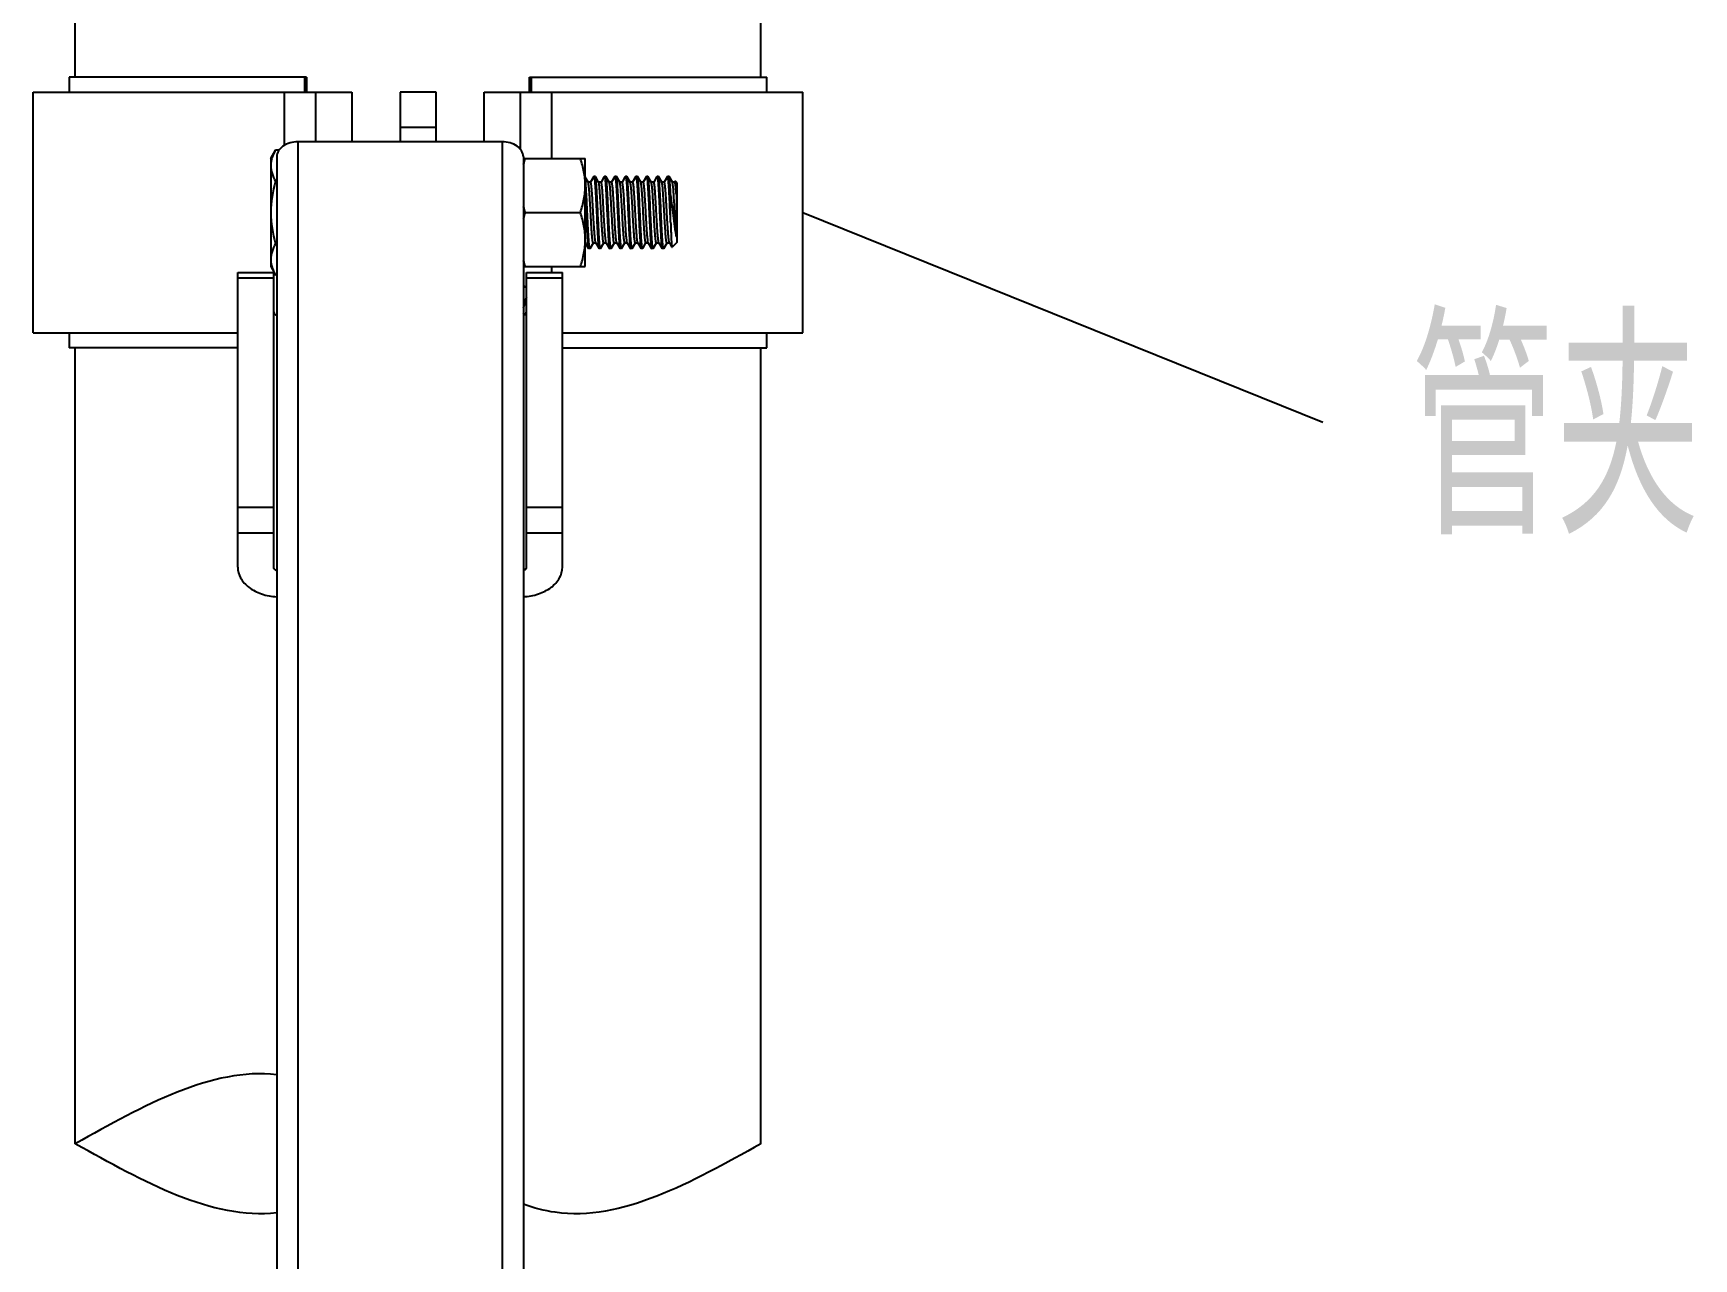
# Model space of a CAD drawing. Extents: x 1382187 to 1725648, y 860327 to 1571294.
# Drawn here: x 1536950 to 1540158, y 1248459 to 1250827 of the extents above; entities that cross this region are included whole.
import ezdxf

# ---------------------------------------------------------------- set-up
doc = ezdxf.new("R2010")
doc.units = 0
doc.header["$LTSCALE"] = 1000
doc.header["$MEASUREMENT"] = 0
doc.layers.add('W_DIM', color=4, linetype='Continuous')
doc.styles.get("Standard").update_dxf_attribs({"font": 'gbenor.shx', "bigfont": 'gbcbig.shx'})
doc.styles.add('wwp100', font='txt.shx', dxfattribs={"width": 0.7, "height": 400, "bigfont": 'hztxt.shx'})
doc.dimstyles.get("Standard").update_dxf_attribs({"dimtxt": 0.18, "dimasz": 0.18, "dimexe": 0.18, "dimexo": 0.0625, "dimgap": 0.09, "dimtad": 0, "dimtih": 1, "dimtoh": 1, "dimdec": 4, "dimzin": 0, "dimdsep": 46, "dimtxsty": 'Standard', "dimcen": 0.09, "dimadec": 0, "dimazin": 0, "dimtfac": 1, "dimtdec": 4, "dimtofl": 0, "dimtmove": 0, "dimatfit": 3, "dimfxl": 0, "dimtolj": 1, "dimtzin": 0, "dimarcsym": 0})

msp = doc.modelspace()

# ---------------------------------------------------------------- linework, layer by layer
at = {"linetype": 'Continuous'}
for p, q in [((1537031.5, 1250741.8), (1537031.5, 1251642)), ((1538355.7, 1250741.8), (1538355.7, 1251613)), ((1537019.8, 1250741.8), (1537019.8, 1250712.8)), ((1537478, 1250741.8), (1537019.9, 1250741.8)), ((1537474.2, 1250741.8), (1537474.2, 1250712.8)), ((1537478, 1250741.8), (1537478, 1250712.8)), ((1537909.1, 1250712.8), (1537909.1, 1250741.8)), ((1537909.1, 1250741.8), (1538367.3, 1250741.8)), ((1537912.9, 1250712.8), (1537912.9, 1250741.8)), ((1538367.3, 1250712.8), (1538367.3, 1250741.8)), ((1536950.2, 1250248.1), (1536950.2, 1250712.8)), ((1536950.2, 1250712.8), (1537565.8, 1250712.8)), ((1537435.4, 1250610.3), (1537435.4, 1250712.8)), ((1537496.1, 1250616.9), (1537496.1, 1250712.8)), ((1537565.8, 1250712.8), (1537565.8, 1250616.9)), ((1537658.7, 1250712.8), (1537658.7, 1250616.9)), ((1537728.4, 1250712.8), (1537658.7, 1250712.8)), ((1537728.4, 1250616.9), (1537728.4, 1250712.8)), ((1537821.4, 1250616.9), (1537821.4, 1250712.8)), ((1537821.4, 1250712.8), (1538437, 1250712.8)), ((1537891, 1250712.8), (1537891, 1250602.7)), ((1537951.7, 1250585), (1537951.7, 1250712.8)), ((1538437, 1250248.1), (1538437, 1250712.8)), ((1537728.4, 1250644.7), (1537658.7, 1250644.7)), ((1537409, 1250585), (1537418.3, 1250601.2)), ((1537425.1, 1250601.2), (1537418.3, 1250601.2)), ((1537420.6, 1250588.2), (1537420.6, 1247223.4)), ((1537461.3, 1250616.9), (1537461.3, 1247531.4)), ((1537856.2, 1250616.9), (1537461.3, 1250616.9)), ((1537856.2, 1250616.9), (1537856.2, 1247531.4)), ((1537896.9, 1250588.2), (1537896.9, 1247223.4)), ((1537409, 1250585), (1537409, 1250375.9)), ((1537896.9, 1250585), (1538016.5, 1250585)), ((1538016.5, 1250375.9), (1538016.5, 1250585)), ((1537420.6, 1250540.8), (1537418.3, 1250540.8)), ((1538022.1, 1250538.8), (1538016.5, 1250548.5)), ((1538026.8, 1250539.1), (1538021.9, 1250539.1)), ((1538032.9, 1250549.9), (1538026.7, 1250539.2)), ((1538032.9, 1250549.9), (1538033.2, 1250550.1)), ((1538035.7, 1250550.1), (1538033.2, 1250550.1)), ((1538036, 1250549.9), (1538035.7, 1250550.1)), ((1538042.4, 1250538.8), (1538036, 1250549.9)), ((1538047.1, 1250539.1), (1538042.3, 1250539.1)), ((1538042.5, 1250538.7), (1538042.4, 1250538.8)), ((1538053.3, 1250549.9), (1538047, 1250539.2)), ((1538053.3, 1250549.9), (1538053.5, 1250550.1)), ((1538056.1, 1250550.1), (1538053.5, 1250550.1)), ((1538056.3, 1250549.9), (1538056.1, 1250550.1)), ((1538062.7, 1250538.8), (1538056.3, 1250549.9)), ((1538067.5, 1250539.1), (1538062.6, 1250539.1)), ((1538073.6, 1250549.9), (1538067.4, 1250539.2)), ((1538073.6, 1250549.9), (1538073.8, 1250550.1)), ((1538076.4, 1250550.1), (1538073.8, 1250550.1)), ((1538076.6, 1250549.9), (1538076.4, 1250550.1)), ((1538083.1, 1250538.8), (1538076.6, 1250549.9)), ((1538077, 1250548.8), (1538076.6, 1250549.9)), ((1538087.8, 1250539.1), (1538082.9, 1250539.1)), ((1538083.4, 1250538), (1538083.1, 1250538.8)), ((1538093.9, 1250549.9), (1538087.7, 1250539.2)), ((1538088.4, 1250538), (1538087.8, 1250539.1)), ((1538093.9, 1250549.9), (1538094.2, 1250550.1)), ((1538094.2, 1250550.1), (1538094.8, 1250548.8)), ((1538096.7, 1250550.1), (1538094.2, 1250550.1)), ((1538097, 1250549.9), (1538096.7, 1250550.1)), ((1538103.4, 1250538.8), (1538097, 1250549.9)), ((1538108.1, 1250539.1), (1538103.2, 1250539.1)), ((1538103.5, 1250538.6), (1538103.4, 1250538.8)), ((1538114.2, 1250549.9), (1538108, 1250539.2)), ((1538114.2, 1250549.9), (1538114.5, 1250550.1)), ((1538117, 1250550.1), (1538114.5, 1250550.1)), ((1538117.3, 1250549.9), (1538117, 1250550.1)), ((1538123.7, 1250538.8), (1538117.3, 1250549.9)), ((1538128.5, 1250539.1), (1538123.6, 1250539.1)), ((1538134.6, 1250549.9), (1538128.3, 1250539.2)), ((1538134.6, 1250549.9), (1538134.8, 1250550.1)), ((1538137.4, 1250550.1), (1538134.8, 1250550.1)), ((1538137.6, 1250549.9), (1538137.4, 1250550.1)), ((1538144.1, 1250538.8), (1538137.6, 1250549.9)), ((1538148.8, 1250539.1), (1538143.9, 1250539.1)), ((1538154.9, 1250549.9), (1538148.7, 1250539.2)), ((1538154.9, 1250549.9), (1538155.2, 1250550.1)), ((1538157.7, 1250550.1), (1538155.2, 1250550.1)), ((1538158, 1250549.9), (1538157.7, 1250550.1)), ((1538164.4, 1250538.8), (1538158, 1250549.9)), ((1538169.1, 1250539.1), (1538164.2, 1250539.1)), ((1538164.5, 1250538.6), (1538164.4, 1250538.8)), ((1538175.2, 1250549.9), (1538169, 1250539.2)), ((1538175.5, 1250550.1), (1538175.2, 1250549.9)), ((1538178, 1250550.1), (1538175.5, 1250550.1)), ((1538178.3, 1250549.9), (1538178, 1250550.1)), ((1538184.7, 1250538.8), (1538178.3, 1250549.9)), ((1538189.4, 1250539.1), (1538184.6, 1250539.1)), ((1538190.4, 1250541), (1538189.3, 1250539.2)), ((1538193.1, 1250538.5), (1538190.6, 1250541)), ((1538193.1, 1250538.5), (1538193.1, 1250422.4)), ((1538181.4, 1250461.8), (1538181.4, 1250514.7)), ((1538192.5, 1250515.1), (1538192.5, 1250433.5)), ((1537900.4, 1250480.4), (1538007.2, 1250480.4)), ((1537420.6, 1250420.1), (1537418.3, 1250420.1)), ((1538016.5, 1250421.8), (1538022.8, 1250411)), ((1538022.8, 1250411), (1538023, 1250410.7)), ((1538025.6, 1250410.7), (1538023, 1250410.7)), ((1538025.8, 1250411), (1538025.6, 1250410.7)), ((1538025.8, 1250411), (1538032.1, 1250421.7)), ((1538031.9, 1250421.8), (1538036.8, 1250421.8)), ((1538036.7, 1250422), (1538043.1, 1250411)), ((1538043.1, 1250411), (1538043.4, 1250410.7)), ((1538045.9, 1250410.7), (1538043.4, 1250410.7)), ((1538046.2, 1250411), (1538045.9, 1250410.7)), ((1538046.2, 1250411), (1538052.4, 1250421.7)), ((1538052.3, 1250421.8), (1538057.2, 1250421.8)), ((1538057, 1250422), (1538056.9, 1250422.2)), ((1538057, 1250422), (1538063.4, 1250411)), ((1538063.4, 1250411), (1538063.7, 1250410.7)), ((1538066.2, 1250410.7), (1538063.7, 1250410.7)), ((1538066.5, 1250411), (1538066.2, 1250410.7)), ((1538066.5, 1250411), (1538072.7, 1250421.7)), ((1538072.6, 1250421.8), (1538077.5, 1250421.8)), ((1538077.3, 1250422), (1538083.8, 1250411)), ((1538083.8, 1250411), (1538084, 1250410.7)), ((1538086.6, 1250410.7), (1538084, 1250410.7)), ((1538086.8, 1250411), (1538086.6, 1250410.7)), ((1538086.8, 1250411), (1538093, 1250421.7)), ((1538092.9, 1250421.8), (1538097.8, 1250421.8)), ((1538097.7, 1250422), (1538104.1, 1250411)), ((1538104.1, 1250411), (1538104.3, 1250410.7)), ((1538106.9, 1250410.7), (1538104.3, 1250410.7)), ((1538107.1, 1250411), (1538106.9, 1250410.7)), ((1538107.1, 1250411), (1538113.4, 1250421.7)), ((1538113.3, 1250421.8), (1538118.1, 1250421.8)), ((1538118, 1250422), (1538124.4, 1250411)), ((1538124.4, 1250411), (1538124.7, 1250410.7)), ((1538127.2, 1250410.7), (1538124.7, 1250410.7)), ((1538127.5, 1250411), (1538127.2, 1250410.7)), ((1538127.5, 1250411), (1538133.7, 1250421.7)), ((1538133.6, 1250421.8), (1538138.5, 1250421.8)), ((1538138.3, 1250422), (1538144.7, 1250411)), ((1538144.7, 1250411), (1538145, 1250410.7)), ((1538147.5, 1250410.7), (1538145, 1250410.7)), ((1538147.8, 1250411), (1538147.5, 1250410.7)), ((1538147.8, 1250411), (1538154, 1250421.7)), ((1538153.9, 1250421.8), (1538158.8, 1250421.8)), ((1538158.6, 1250422), (1538165.1, 1250411)), ((1538165.1, 1250411), (1538165.3, 1250410.7)), ((1538167.9, 1250410.7), (1538165.3, 1250410.7)), ((1538168.1, 1250411), (1538167.9, 1250410.7)), ((1538168.1, 1250411), (1538174.4, 1250421.7)), ((1538174.2, 1250421.8), (1538179.1, 1250421.8)), ((1538179, 1250422), (1538179.1, 1250421.8)), ((1538179.1, 1250421.8), (1538183.9, 1250413.5)), ((1538183.9, 1250413.5), (1538184.1, 1250413.4)), ((1538193.1, 1250422.4), (1538184.1, 1250413.4)), ((1537345.1, 1249795.6), (1537345.1, 1250364.3)), ((1537345.1, 1250364.3), (1537414.8, 1250364.3)), ((1537409, 1250375.9), (1537415.4, 1250364.7)), ((1537414.8, 1249795.6), (1537414.8, 1250364.3)), ((1537896.9, 1250375.9), (1538016.5, 1250375.9)), ((1537902.7, 1249795.6), (1537902.7, 1250364.3)), ((1537902.7, 1250364.3), (1537972.4, 1250364.3)), ((1537951.7, 1250364.3), (1537951.7, 1250375.9)), ((1537972.4, 1249795.6), (1537972.4, 1250364.3)), ((1537345.1, 1250354.1), (1537414.8, 1250354.1)), ((1537420.6, 1250359.7), (1537418.3, 1250359.7)), ((1537902.7, 1250335.3), (1537896.9, 1250339.4)), ((1537902.7, 1250354.1), (1537972.4, 1250354.1)), ((1537902.7, 1250309.3), (1537902.1, 1250308.9)), ((1536950.2, 1250248.1), (1537345.1, 1250248.1)), ((1537019.8, 1250248.1), (1537019.8, 1250219.1)), ((1537972.4, 1250248.1), (1538437, 1250248.1)), ((1538367.3, 1250219.1), (1538367.3, 1250248.1)), ((1537345.1, 1250219.1), (1537019.9, 1250219.1)), ((1537031.5, 1248681.5), (1537031.5, 1250219.1)), ((1537972.4, 1250219.1), (1538367.3, 1250219.1)), ((1538355.7, 1248681.5), (1538355.7, 1250219.1)), ((1537414.8, 1249910.6), (1537345.1, 1249910.6)), ((1537972.4, 1249910.6), (1537902.7, 1249910.6)), ((1537414.8, 1249861.3), (1537345.1, 1249861.3)), ((1537972.4, 1249861.3), (1537902.7, 1249861.3))]:
    msp.add_line(p, q, dxfattribs=at)
msp.add_lwpolyline([(1537896.9, 1250296.1), (1537900.3, 1250305.2), (1537902.7, 1250310)], dxfattribs=at)
for centre, radius, start, end in [((1538109, 1250515.2), 220, 161.5104, 164.6888), ((1538109, 1250550.2), 220, 195.3112, 198.4896), ((1532878, 1250248.8), 5145.2, 2.5803, 2.9163), ((1538109, 1250410.7), 220, 161.5104, 164.6888), ((1537501.5, 1250407.9), 96.1, 206.641, 210.0621), ((1538109, 1250445.7), 220, 195.3112, 198.4896), ((1538035.8, 1250227.1), 160, 149.4462, 150.2362), ((1537911.5, 1250304.7), 24, 240.2296, 242.1247)]:
    msp.add_arc(centre, radius, start, end, dxfattribs=at)
for points, knots in [([(1537418.3, 1250601.2), (1537417.5, 1250599.8), (1537414.6, 1250594.5), (1537412.2, 1250588.8), (1537411, 1250584.5)], [0, 0, 0, 0, 0.257362, 1, 1, 1, 1]), ([(1537461.3, 1250616.9), (1537451.3, 1250616.9), (1537432.7, 1250613.1), (1537420.6, 1250596.1), (1537420.6, 1250588.2)], [0, 0, 0, 0, 0.559767, 1, 1, 1, 1]), ([(1537896.9, 1250588.2), (1537896.9, 1250596.1), (1537884.8, 1250613.1), (1537866.2, 1250616.9), (1537856.2, 1250616.9)], [0, 0, 0, 0, 0.440233, 1, 1, 1, 1]), ([(1537411, 1250584.5), (1537410.6, 1250583.4), (1537409.5, 1250579), (1537409, 1250574.4), (1537409, 1250571)], [0, 0, 0, 0, 0.253622, 1, 1, 1, 1]), ([(1537409, 1250571), (1537409, 1250565.8), (1537410.9, 1250555.2), (1537415.6, 1250545.5), (1537418.3, 1250540.8)], [0, 0, 0, 0, 0.485077, 1, 1, 1, 1]), ([(1538016.5, 1250532.7), (1538016.5, 1250541.5), (1538014.7, 1250559.3), (1538010, 1250576.5), (1538007.2, 1250585)], [0, 0, 0, 0, 0.498127, 1, 1, 1, 1]), ([(1538007.2, 1250480.4), (1538010, 1250488.9), (1538014.7, 1250506.1), (1538016.5, 1250523.9), (1538016.5, 1250532.7)], [0, 0, 0, 0, 0.501873, 1, 1, 1, 1]), ([(1538020.5, 1250480.4), (1538019.9, 1250493.9), (1538019, 1250512.4), (1538017.7, 1250534.3), (1538017, 1250542.8), (1538016.5, 1250546.2)], [0, 0, 0, 0, 0.612202, 0.845734, 1, 1, 1, 1]), ([(1538031.9, 1250421.8), (1538031.8, 1250421.8), (1538031.5, 1250422.2), (1538031.1, 1250423.5), (1538030.6, 1250426.6), (1538030, 1250431.7), (1538029.4, 1250438.5), (1538028.8, 1250446.8), (1538028.2, 1250456.4), (1538027.6, 1250466.8), (1538026.8, 1250481.3), (1538026, 1250495.7), (1538025.2, 1250509.4), (1538024.6, 1250518.4), (1538024, 1250526), (1538023.4, 1250532), (1538022.8, 1250536), (1538022.5, 1250538.2), (1538022.1, 1250538.8)], [0, 0, 0, 0, 0.003455, 0.010693, 0.037891, 0.081614, 0.140407, 0.212192, 0.294399, 0.384075, 0.47799, 0.664974, 0.751306, 0.828652, 0.894237, 0.945722, 0.98132, 1, 1, 1, 1]), ([(1538036.7, 1250422), (1538036.3, 1250422.7), (1538035.9, 1250424.8), (1538035.3, 1250428.9), (1538034.8, 1250434.9), (1538034.2, 1250442.5), (1538033.6, 1250451.5), (1538032.7, 1250465.2), (1538032, 1250479.6), (1538031.1, 1250494.1), (1538030.5, 1250504.5), (1538029.9, 1250514.1), (1538029.3, 1250522.4), (1538028.7, 1250529.2), (1538028.2, 1250534.2), (1538027.7, 1250537.3), (1538027.3, 1250538.7), (1538027, 1250539.1), (1538026.8, 1250539.1)], [0, 0, 0, 0, 0.018679, 0.054277, 0.105763, 0.171349, 0.248695, 0.335028, 0.52201, 0.615925, 0.7056, 0.787808, 0.859593, 0.918387, 0.96211, 0.989308, 0.996544, 1, 1, 1, 1]), ([(1538033.2, 1250550.1), (1538033.3, 1250550.1), (1538033.6, 1250549.6), (1538033.9, 1250548.6), (1538034.2, 1250546.9), (1538034.6, 1250543.5), (1538035.2, 1250537.6), (1538035.8, 1250529.1), (1538036.4, 1250518.7), (1538037, 1250506.8), (1538037.7, 1250493.9), (1538038.1, 1250485), (1538038.3, 1250480.4)], [0, 0, 0, 0, 0.0066, 0.021626, 0.045785, 0.07899, 0.171387, 0.295464, 0.446521, 0.618791, 0.80567, 1, 1, 1, 1]), ([(1538040.8, 1250480.4), (1538040.4, 1250488.9), (1538039.9, 1250501.2), (1538039, 1250517), (1538038.5, 1250527.2), (1538037.9, 1250535.7), (1538037.3, 1250542.4), (1538036.7, 1250546.9), (1538036.4, 1250549.2), (1538036, 1250549.9)], [0, 0, 0, 0, 0.364471, 0.530917, 0.679032, 0.803712, 0.900705, 0.96676, 1, 1, 1, 1]), ([(1538052.3, 1250421.8), (1538052.1, 1250421.8), (1538051.8, 1250422.2), (1538051.4, 1250423.5), (1538050.9, 1250426.6), (1538050.4, 1250431.5), (1538049.8, 1250438.2), (1538049.2, 1250446.4), (1538048.6, 1250455.8), (1538048, 1250466.1), (1538047.2, 1250480.5), (1538046.2, 1250497.9), (1538045.2, 1250514.2), (1538044.4, 1250525.2), (1538043.8, 1250531.4), (1538043.2, 1250535.6), (1538042.8, 1250537.9), (1538042.5, 1250538.7)], [0, 0, 0, 0, 0.003417, 0.010553, 0.037343, 0.080422, 0.138384, 0.209216, 0.290427, 0.379147, 0.472236, 0.658297, 0.82249, 0.888984, 0.941829, 0.979209, 1, 1, 1, 1]), ([(1538056.9, 1250422.2), (1538056.6, 1250422.9), (1538056.2, 1250425.2), (1538055.6, 1250429.5), (1538055, 1250435.6), (1538054.2, 1250446.6), (1538053.2, 1250462.9), (1538052.2, 1250480.3), (1538051.4, 1250494.7), (1538050.8, 1250505), (1538050.2, 1250514.4), (1538049.7, 1250522.6), (1538049.1, 1250529.4), (1538048.5, 1250534.3), (1538048, 1250537.4), (1538047.6, 1250538.7), (1538047.3, 1250539.1), (1538047.1, 1250539.1)], [0, 0, 0, 0, 0.020588, 0.057799, 0.110514, 0.176922, 0.341067, 0.527216, 0.620384, 0.709195, 0.790501, 0.861424, 0.919465, 0.962605, 0.989434, 0.996579, 1, 1, 1, 1]), ([(1538053.5, 1250550.1), (1538053.7, 1250550.1), (1538054, 1250549.6), (1538054.2, 1250548.6), (1538054.5, 1250546.9), (1538055, 1250543.5), (1538055.5, 1250537.6), (1538056.1, 1250529.1), (1538056.7, 1250518.7), (1538057.4, 1250506.8), (1538058, 1250493.9), (1538058.4, 1250485), (1538058.6, 1250480.4)], [0, 0, 0, 0, 0.006597, 0.021619, 0.045777, 0.07898, 0.171374, 0.295442, 0.446496, 0.618772, 0.805666, 1, 1, 1, 1]), ([(1538061.1, 1250480.4), (1538060.8, 1250488.9), (1538060.2, 1250501.2), (1538059.4, 1250517), (1538058.8, 1250527.2), (1538058.2, 1250535.7), (1538057.7, 1250542.4), (1538057, 1250546.9), (1538056.7, 1250549.2), (1538056.3, 1250549.9)], [0, 0, 0, 0, 0.364465, 0.530905, 0.679014, 0.8037, 0.900701, 0.966759, 1, 1, 1, 1]), ([(1538072.6, 1250421.8), (1538072.5, 1250421.8), (1538072.2, 1250422.2), (1538071.8, 1250423.5), (1538071.2, 1250426.6), (1538070.7, 1250431.7), (1538070.1, 1250438.5), (1538069.5, 1250446.8), (1538068.9, 1250456.4), (1538068.3, 1250466.8), (1538067.5, 1250481.3), (1538066.7, 1250495.7), (1538065.9, 1250509.4), (1538065.3, 1250518.4), (1538064.7, 1250526), (1538064.1, 1250532), (1538063.5, 1250536), (1538063.1, 1250538.2), (1538062.7, 1250538.8)], [0, 0, 0, 0, 0.003456, 0.010692, 0.037889, 0.081613, 0.140407, 0.212192, 0.2944, 0.384075, 0.47799, 0.664972, 0.751305, 0.828651, 0.894236, 0.945723, 0.981321, 1, 1, 1, 1]), ([(1538077.3, 1250422), (1538077, 1250422.7), (1538076.6, 1250424.8), (1538076, 1250428.9), (1538075.4, 1250434.9), (1538074.8, 1250442.5), (1538074.2, 1250451.5), (1538073.4, 1250465.2), (1538072.6, 1250479.6), (1538071.8, 1250494.1), (1538071.2, 1250504.5), (1538070.6, 1250514.1), (1538070, 1250522.4), (1538069.4, 1250529.2), (1538068.9, 1250534.2), (1538068.3, 1250537.3), (1538067.9, 1250538.7), (1538067.6, 1250539.1), (1538067.5, 1250539.1)], [0, 0, 0, 0, 0.01868, 0.054278, 0.105764, 0.171348, 0.248694, 0.335026, 0.52201, 0.615925, 0.705601, 0.787808, 0.859593, 0.918386, 0.962109, 0.989306, 0.996545, 1, 1, 1, 1]), ([(1538073.8, 1250550.1), (1538074, 1250550.1), (1538074.3, 1250549.6), (1538074.5, 1250548.6), (1538074.9, 1250546.9), (1538075.3, 1250543.5), (1538075.8, 1250537.6), (1538076.4, 1250529.1), (1538077.1, 1250518.7), (1538077.7, 1250506.8), (1538078.3, 1250493.9), (1538078.7, 1250485), (1538078.9, 1250480.4)], [0, 0, 0, 0, 0.006599, 0.021622, 0.045782, 0.078987, 0.171389, 0.295466, 0.446515, 0.618783, 0.80567, 1, 1, 1, 1]), ([(1538081.5, 1250480.4), (1538081.1, 1250488.3), (1538080.4, 1250503), (1538079.4, 1250522.9), (1538078.5, 1250536.8), (1538077.7, 1250544.8), (1538077.3, 1250547.7), (1538077, 1250548.8)], [0, 0, 0, 0, 0.342843, 0.645753, 0.873522, 0.950589, 1, 1, 1, 1]), ([(1538092.9, 1250421.8), (1538092.8, 1250421.8), (1538092.5, 1250422.2), (1538092.1, 1250423.4), (1538091.6, 1250426.3), (1538091.1, 1250431), (1538090.5, 1250437.5), (1538089.9, 1250445.3), (1538089.3, 1250454.3), (1538088.7, 1250464.3), (1538088, 1250478.3), (1538087, 1250495.4), (1538085.9, 1250513.8), (1538085, 1250526.8), (1538084.1, 1250534.3), (1538083.7, 1250537), (1538083.4, 1250538)], [0, 0, 0, 0, 0.003318, 0.010166, 0.035831, 0.077124, 0.132774, 0.200951, 0.279376, 0.365418, 0.456184, 0.639607, 0.805161, 0.930787, 0.973175, 1, 1, 1, 1]), ([(1538097.7, 1250422), (1538097.3, 1250422.6), (1538097, 1250424.5), (1538096.4, 1250428.2), (1538095.9, 1250433.5), (1538095.3, 1250440.3), (1538094.7, 1250448.4), (1538094, 1250460.9), (1538093, 1250477.6), (1538092, 1250497.3), (1538090.9, 1250515), (1538090, 1250527.3), (1538089.1, 1250534.5), (1538088.7, 1250537), (1538088.4, 1250538)], [0, 0, 0, 0, 0.017152, 0.049306, 0.095685, 0.154891, 0.225083, 0.30406, 0.478231, 0.655625, 0.814053, 0.933743, 0.974201, 1, 1, 1, 1]), ([(1538094.8, 1250548.8), (1538095.1, 1250547.7), (1538095.5, 1250544.8), (1538096.3, 1250536.8), (1538097.2, 1250522.9), (1538098.2, 1250503), (1538098.9, 1250488.3), (1538099.3, 1250480.4)], [0, 0, 0, 0, 0.049411, 0.126478, 0.354247, 0.657157, 1, 1, 1, 1]), ([(1538101.8, 1250480.4), (1538101.4, 1250488.9), (1538100.8, 1250501.2), (1538100, 1250517), (1538099.4, 1250527.2), (1538098.8, 1250535.7), (1538098.3, 1250542.4), (1538097.7, 1250546.9), (1538097.4, 1250549.2), (1538097, 1250549.9)], [0, 0, 0, 0, 0.364462, 0.530907, 0.679025, 0.803712, 0.900706, 0.96676, 1, 1, 1, 1]), ([(1538113.3, 1250421.8), (1538113.1, 1250421.8), (1538112.8, 1250422.2), (1538112.4, 1250423.5), (1538111.9, 1250426.5), (1538111.3, 1250431.4), (1538110.8, 1250438.1), (1538110.2, 1250446.3), (1538109.6, 1250455.6), (1538109, 1250465.9), (1538108.2, 1250480.2), (1538107.2, 1250497.5), (1538106.3, 1250513.8), (1538105.4, 1250524.9), (1538104.8, 1250531.1), (1538104.2, 1250535.5), (1538103.8, 1250537.8), (1538103.5, 1250538.6)], [0, 0, 0, 0, 0.003402, 0.010497, 0.037127, 0.079951, 0.137583, 0.208037, 0.288851, 0.377191, 0.469951, 0.655642, 0.820036, 0.88689, 0.940273, 0.978363, 1, 1, 1, 1]), ([(1538118, 1250422), (1538117.6, 1250422.7), (1538117.3, 1250424.8), (1538116.6, 1250428.9), (1538116.1, 1250434.9), (1538115.5, 1250442.5), (1538114.9, 1250451.5), (1538114, 1250465.2), (1538113.3, 1250479.6), (1538112.5, 1250494.1), (1538111.9, 1250504.5), (1538111.3, 1250514.1), (1538110.7, 1250522.4), (1538110.1, 1250529.2), (1538109.5, 1250534.2), (1538109, 1250537.3), (1538108.6, 1250538.7), (1538108.3, 1250539.1), (1538108.1, 1250539.1)], [0, 0, 0, 0, 0.01868, 0.054279, 0.105766, 0.17135, 0.248697, 0.335029, 0.522011, 0.615926, 0.705602, 0.78781, 0.859595, 0.918388, 0.962111, 0.989307, 0.996546, 1, 1, 1, 1]), ([(1538114.5, 1250550.1), (1538114.7, 1250550.1), (1538115, 1250549.6), (1538115.2, 1250548.6), (1538115.5, 1250546.9), (1538116, 1250543.5), (1538116.5, 1250537.6), (1538117.1, 1250529.1), (1538117.7, 1250518.7), (1538118.3, 1250506.8), (1538119, 1250493.9), (1538119.4, 1250485), (1538119.6, 1250480.4)], [0, 0, 0, 0, 0.0066, 0.021625, 0.045784, 0.078988, 0.171384, 0.29546, 0.446516, 0.618789, 0.80567, 1, 1, 1, 1]), ([(1538122.1, 1250480.4), (1538121.7, 1250488.9), (1538121.2, 1250501.2), (1538120.4, 1250517), (1538119.8, 1250527.2), (1538119.2, 1250535.7), (1538118.6, 1250542.4), (1538118, 1250546.9), (1538117.7, 1250549.2), (1538117.3, 1250549.9)], [0, 0, 0, 0, 0.364471, 0.530917, 0.679031, 0.803711, 0.900704, 0.96676, 1, 1, 1, 1]), ([(1538133.6, 1250421.8), (1538133.4, 1250421.8), (1538133.1, 1250422.2), (1538132.7, 1250423.5), (1538132.2, 1250426.6), (1538131.7, 1250431.7), (1538131.1, 1250438.5), (1538130.5, 1250446.8), (1538129.9, 1250456.4), (1538129.3, 1250466.8), (1538128.4, 1250481.3), (1538127.7, 1250495.7), (1538126.8, 1250509.4), (1538126.2, 1250518.4), (1538125.6, 1250526), (1538125.1, 1250532), (1538124.5, 1250536), (1538124.1, 1250538.2), (1538123.7, 1250538.8)], [0, 0, 0, 0, 0.003456, 0.010692, 0.037889, 0.081613, 0.140406, 0.212192, 0.2944, 0.384075, 0.477989, 0.664972, 0.751304, 0.828651, 0.894236, 0.945722, 0.981321, 1, 1, 1, 1]), ([(1538138.3, 1250422), (1538137.9, 1250422.7), (1538137.6, 1250424.8), (1538137, 1250428.9), (1538136.4, 1250434.9), (1538135.8, 1250442.5), (1538135.2, 1250451.5), (1538134.4, 1250465.2), (1538133.6, 1250479.6), (1538132.8, 1250494.1), (1538132.2, 1250504.5), (1538131.6, 1250514.1), (1538131, 1250522.4), (1538130.4, 1250529.2), (1538129.8, 1250534.2), (1538129.3, 1250537.3), (1538128.9, 1250538.7), (1538128.6, 1250539.1), (1538128.5, 1250539.1)], [0, 0, 0, 0, 0.01868, 0.054278, 0.105764, 0.171348, 0.248694, 0.335027, 0.52201, 0.615925, 0.705601, 0.787808, 0.859593, 0.918386, 0.962109, 0.989306, 0.996546, 1, 1, 1, 1]), ([(1538134.8, 1250550.1), (1538135, 1250550.1), (1538135.3, 1250549.6), (1538135.5, 1250548.6), (1538135.8, 1250546.9), (1538136.3, 1250543.5), (1538136.8, 1250537.6), (1538137.4, 1250529.1), (1538138, 1250518.7), (1538138.7, 1250506.8), (1538139.3, 1250493.9), (1538139.7, 1250485), (1538139.9, 1250480.4)], [0, 0, 0, 0, 0.006596, 0.021617, 0.045773, 0.078975, 0.171369, 0.295437, 0.446491, 0.618767, 0.805664, 1, 1, 1, 1]), ([(1538142.5, 1250480.4), (1538142.1, 1250488.9), (1538141.5, 1250501.2), (1538140.7, 1250517), (1538140.1, 1250527.2), (1538139.5, 1250535.7), (1538139, 1250542.4), (1538138.3, 1250546.9), (1538138, 1250549.2), (1538137.6, 1250549.9)], [0, 0, 0, 0, 0.364464, 0.530903, 0.679012, 0.803699, 0.9007, 0.966759, 1, 1, 1, 1]), ([(1538153.9, 1250421.8), (1538153.8, 1250421.8), (1538153.5, 1250422.2), (1538153.1, 1250423.5), (1538152.5, 1250426.6), (1538152, 1250431.7), (1538151.4, 1250438.5), (1538150.8, 1250446.8), (1538150.2, 1250456.4), (1538149.6, 1250466.8), (1538148.8, 1250481.3), (1538148, 1250495.7), (1538147.2, 1250509.4), (1538146.6, 1250518.4), (1538146, 1250526), (1538145.4, 1250532), (1538144.8, 1250536), (1538144.4, 1250538.2), (1538144.1, 1250538.8)], [0, 0, 0, 0, 0.003456, 0.010693, 0.037891, 0.081614, 0.140408, 0.212192, 0.2944, 0.384075, 0.47799, 0.664974, 0.751306, 0.828653, 0.894237, 0.945723, 0.981321, 1, 1, 1, 1]), ([(1538158.6, 1250422), (1538158.3, 1250422.7), (1538157.9, 1250424.8), (1538157.3, 1250428.9), (1538156.7, 1250434.9), (1538156.1, 1250442.5), (1538155.5, 1250451.5), (1538154.7, 1250465.2), (1538153.9, 1250479.6), (1538153.1, 1250494.1), (1538152.5, 1250504.5), (1538151.9, 1250514.1), (1538151.3, 1250522.4), (1538150.7, 1250529.2), (1538150.2, 1250534.2), (1538149.6, 1250537.3), (1538149.2, 1250538.7), (1538148.9, 1250539.1), (1538148.8, 1250539.1)], [0, 0, 0, 0, 0.018679, 0.054277, 0.105763, 0.171348, 0.248694, 0.335027, 0.52201, 0.615925, 0.7056, 0.787807, 0.859593, 0.918386, 0.96211, 0.989308, 0.996544, 1, 1, 1, 1]), ([(1538155.2, 1250550.1), (1538155.3, 1250550.1), (1538155.6, 1250549.6), (1538155.8, 1250548.6), (1538156.2, 1250546.9), (1538156.6, 1250543.5), (1538157.2, 1250537.6), (1538157.8, 1250529.1), (1538158.4, 1250518.7), (1538159, 1250506.8), (1538159.6, 1250493.9), (1538160, 1250485), (1538160.2, 1250480.4)], [0, 0, 0, 0, 0.006599, 0.021624, 0.045785, 0.078991, 0.171394, 0.295472, 0.446521, 0.618786, 0.80567, 1, 1, 1, 1]), ([(1538162.8, 1250480.4), (1538162.4, 1250488.9), (1538161.8, 1250501.2), (1538161, 1250517), (1538160.4, 1250527.2), (1538159.8, 1250535.7), (1538159.3, 1250542.4), (1538158.7, 1250546.9), (1538158.3, 1250549.2), (1538158, 1250549.9)], [0, 0, 0, 0, 0.364462, 0.530902, 0.679016, 0.803706, 0.900705, 0.96676, 1, 1, 1, 1]), ([(1538174.2, 1250421.8), (1538174.1, 1250421.8), (1538173.8, 1250422.2), (1538173.4, 1250423.5), (1538172.9, 1250426.5), (1538172.3, 1250431.4), (1538171.7, 1250438.1), (1538171.2, 1250446.2), (1538170.6, 1250455.5), (1538170, 1250465.8), (1538169.2, 1250480.1), (1538168.2, 1250497.4), (1538167.2, 1250513.7), (1538166.4, 1250524.8), (1538165.8, 1250531), (1538165.2, 1250535.4), (1538164.8, 1250537.8), (1538164.5, 1250538.6)], [0, 0, 0, 0, 0.003396, 0.010472, 0.037029, 0.079737, 0.13722, 0.207502, 0.288137, 0.376304, 0.468915, 0.654438, 0.818923, 0.885939, 0.939566, 0.977978, 1, 1, 1, 1]), ([(1538179, 1250422), (1538178.6, 1250422.7), (1538178.2, 1250424.8), (1538177.6, 1250428.9), (1538177.1, 1250434.9), (1538176.5, 1250442.5), (1538175.9, 1250451.5), (1538175, 1250465.2), (1538174.2, 1250479.6), (1538173.4, 1250494.1), (1538172.8, 1250504.5), (1538172.2, 1250514.1), (1538171.6, 1250522.4), (1538171, 1250529.2), (1538170.5, 1250534.2), (1538169.9, 1250537.3), (1538169.5, 1250538.7), (1538169.3, 1250539.1), (1538169.1, 1250539.1)], [0, 0, 0, 0, 0.01868, 0.054278, 0.105764, 0.171348, 0.248695, 0.335027, 0.52201, 0.615925, 0.705601, 0.787809, 0.859594, 0.918387, 0.96211, 0.989307, 0.996546, 1, 1, 1, 1]), ([(1538181.4, 1250461.8), (1538181.2, 1250467.1), (1538180.7, 1250477.6), (1538180, 1250493.3), (1538179.3, 1250508.3), (1538178.5, 1250521.9), (1538177.9, 1250531.9), (1538177.4, 1250538.6), (1538177, 1250542.6), (1538176.7, 1250545.7), (1538176.3, 1250548.1), (1538176, 1250549.3), (1538175.7, 1250550.1), (1538175.5, 1250550.1)], [0, 0, 0, 0, 0.178481, 0.358633, 0.531004, 0.686502, 0.81696, 0.870599, 0.915552, 0.951236, 0.977231, 0.993319, 1, 1, 1, 1]), ([(1538181.4, 1250514.7), (1538181.2, 1250519.3), (1538180.7, 1250527.4), (1538180.1, 1250537), (1538179.5, 1250543), (1538179.2, 1250546.2), (1538178.8, 1250548.4), (1538178.5, 1250549.5), (1538178.3, 1250549.9)], [0, 0, 0, 0, 0.386407, 0.692621, 0.809887, 0.900873, 0.96438, 1, 1, 1, 1]), ([(1538192.5, 1250433.5), (1538191.6, 1250442.9), (1538190.7, 1250458), (1538189.6, 1250478.9), (1538188.6, 1250495.8), (1538187.7, 1250511.4), (1538186.9, 1250522.8), (1538186.2, 1250530.2), (1538185.8, 1250534.2), (1538185.3, 1250536.9), (1538185, 1250538.4), (1538184.7, 1250538.8)], [0, 0, 0, 0, 0.266625, 0.430398, 0.595472, 0.747113, 0.871808, 0.920471, 0.958518, 0.985156, 1, 1, 1, 1]), ([(1538192.5, 1250515.1), (1538192.3, 1250518.4), (1538191.8, 1250524.3), (1538191.2, 1250531.2), (1538190.6, 1250535.2), (1538190.3, 1250537.3), (1538190, 1250538.4), (1538189.6, 1250539.1), (1538189.4, 1250539.1)], [0, 0, 0, 0, 0.414305, 0.728229, 0.842155, 0.925352, 0.97725, 1, 1, 1, 1]), ([(1538190.4, 1250541), (1538190.4, 1250541), (1538190.4, 1250541.1), (1538190.5, 1250541), (1538190.6, 1250541)], [0, 0, 0, 0, 0.579006, 1, 1, 1, 1]), ([(1538190.6, 1250541), (1538190.7, 1250540.9), (1538190.8, 1250540.1), (1538191.1, 1250538.7), (1538191.3, 1250536.5), (1538191.5, 1250533.5), (1538191.8, 1250529.8), (1538192.1, 1250523.6), (1538192.3, 1250518.6), (1538192.5, 1250515.1)], [0, 0, 0, 0, 0.026242, 0.082423, 0.168531, 0.283682, 0.426407, 0.594915, 1, 1, 1, 1]), ([(1538181.4, 1250514.7), (1538182.3, 1250507.2), (1538184.1, 1250492), (1538186.6, 1250469.9), (1538189.2, 1250450.4), (1538191.2, 1250438.5), (1538192.5, 1250433.5)], [0, 0, 0, 0, 0.276989, 0.559714, 0.812602, 1, 1, 1, 1]), ([(1538016.5, 1250428.2), (1538016.5, 1250437), (1538014.7, 1250454.8), (1538010, 1250472), (1538007.2, 1250480.4)], [0, 0, 0, 0, 0.498127, 1, 1, 1, 1]), ([(1538017.9, 1250480.4), (1538018.3, 1250472), (1538018.9, 1250459.7), (1538019.7, 1250443.9), (1538020.3, 1250433.7), (1538020.9, 1250425.2), (1538021.4, 1250418.5), (1538022.1, 1250414), (1538022.4, 1250411.6), (1538022.8, 1250411)], [0, 0, 0, 0, 0.364464, 0.530902, 0.679018, 0.803707, 0.900706, 0.966761, 1, 1, 1, 1]), ([(1538025.6, 1250410.7), (1538025.4, 1250410.7), (1538025.1, 1250411.3), (1538024.9, 1250412.3), (1538024.6, 1250414), (1538024.1, 1250417.4), (1538023.6, 1250423.2), (1538023, 1250431.8), (1538022.4, 1250442.2), (1538021.7, 1250454.1), (1538021.1, 1250467), (1538020.7, 1250475.9), (1538020.5, 1250480.4)], [0, 0, 0, 0, 0.006599, 0.021623, 0.045783, 0.078988, 0.171391, 0.295468, 0.446516, 0.618784, 0.80567, 1, 1, 1, 1]), ([(1538038.3, 1250480.4), (1538038.7, 1250472), (1538039.2, 1250459.7), (1538040.1, 1250443.9), (1538040.6, 1250433.7), (1538041.2, 1250425.2), (1538041.8, 1250418.5), (1538042.4, 1250414), (1538042.7, 1250411.6), (1538043.1, 1250411)], [0, 0, 0, 0, 0.364464, 0.530904, 0.679014, 0.8037, 0.900701, 0.966759, 1, 1, 1, 1]), ([(1538045.9, 1250410.7), (1538045.7, 1250410.7), (1538045.4, 1250411.3), (1538045.2, 1250412.3), (1538044.9, 1250414), (1538044.4, 1250417.4), (1538043.9, 1250423.2), (1538043.3, 1250431.8), (1538042.7, 1250442.2), (1538042.1, 1250454.1), (1538041.4, 1250467), (1538041, 1250475.9), (1538040.8, 1250480.4)], [0, 0, 0, 0, 0.006597, 0.021619, 0.045776, 0.078979, 0.171373, 0.295441, 0.446495, 0.61877, 0.805666, 1, 1, 1, 1]), ([(1538058.6, 1250480.4), (1538059, 1250472), (1538059.6, 1250459.7), (1538060.4, 1250443.9), (1538061, 1250433.7), (1538061.6, 1250425.2), (1538062.1, 1250418.5), (1538062.7, 1250414), (1538063, 1250411.6), (1538063.4, 1250411)], [0, 0, 0, 0, 0.364471, 0.530917, 0.679032, 0.803712, 0.900705, 0.96676, 1, 1, 1, 1]), ([(1538066.2, 1250410.7), (1538066.1, 1250410.7), (1538065.8, 1250411.3), (1538065.5, 1250412.3), (1538065.2, 1250414), (1538064.8, 1250417.4), (1538064.2, 1250423.2), (1538063.6, 1250431.8), (1538063, 1250442.2), (1538062.4, 1250454.1), (1538061.8, 1250467), (1538061.4, 1250475.9), (1538061.1, 1250480.4)], [0, 0, 0, 0, 0.0066, 0.021626, 0.045785, 0.078989, 0.171387, 0.295463, 0.44652, 0.618791, 0.80567, 1, 1, 1, 1]), ([(1538078.9, 1250480.4), (1538079.3, 1250472), (1538079.9, 1250459.7), (1538080.7, 1250443.9), (1538081.3, 1250433.7), (1538081.9, 1250425.2), (1538082.4, 1250418.5), (1538083, 1250414), (1538083.4, 1250411.6), (1538083.8, 1250411)], [0, 0, 0, 0, 0.364461, 0.530905, 0.679023, 0.803711, 0.900706, 0.96676, 1, 1, 1, 1]), ([(1538086.6, 1250410.7), (1538086.4, 1250410.7), (1538086.1, 1250411.3), (1538085.9, 1250412.3), (1538085.5, 1250414), (1538085.1, 1250417.4), (1538084.6, 1250423.2), (1538084, 1250431.8), (1538083.3, 1250442.2), (1538082.7, 1250454.1), (1538082.1, 1250467), (1538081.7, 1250475.9), (1538081.5, 1250480.4)], [0, 0, 0, 0, 0.006603, 0.021633, 0.045797, 0.079005, 0.17141, 0.29549, 0.446541, 0.6188, 0.805675, 1, 1, 1, 1]), ([(1538099.3, 1250480.4), (1538099.7, 1250472), (1538100.2, 1250459.7), (1538101, 1250443.9), (1538101.6, 1250433.7), (1538102.2, 1250425.2), (1538102.7, 1250418.5), (1538103.4, 1250414), (1538103.7, 1250411.6), (1538104.1, 1250411)], [0, 0, 0, 0, 0.364465, 0.530902, 0.679016, 0.803705, 0.900705, 0.96676, 1, 1, 1, 1]), ([(1538106.9, 1250410.7), (1538106.7, 1250410.7), (1538106.4, 1250411.3), (1538106.2, 1250412.3), (1538105.9, 1250414), (1538105.4, 1250417.4), (1538104.9, 1250423.2), (1538104.3, 1250431.8), (1538103.7, 1250442.2), (1538103, 1250454.1), (1538102.4, 1250467), (1538102, 1250475.9), (1538101.8, 1250480.4)], [0, 0, 0, 0, 0.006597, 0.021619, 0.045776, 0.07898, 0.17138, 0.295455, 0.446505, 0.618777, 0.805667, 1, 1, 1, 1]), ([(1538119.6, 1250480.4), (1538120, 1250472), (1538120.5, 1250459.7), (1538121.4, 1250443.9), (1538121.9, 1250433.7), (1538122.5, 1250425.2), (1538123.1, 1250418.5), (1538123.7, 1250414), (1538124, 1250411.6), (1538124.4, 1250411)], [0, 0, 0, 0, 0.364465, 0.530907, 0.679017, 0.803702, 0.900702, 0.966759, 1, 1, 1, 1]), ([(1538127.2, 1250410.7), (1538127.1, 1250410.7), (1538126.8, 1250411.3), (1538126.5, 1250412.3), (1538126.2, 1250414), (1538125.8, 1250417.4), (1538125.2, 1250423.2), (1538124.6, 1250431.8), (1538124, 1250442.2), (1538123.4, 1250454.1), (1538122.8, 1250467), (1538122.3, 1250475.9), (1538122.1, 1250480.4)], [0, 0, 0, 0, 0.006598, 0.021622, 0.04578, 0.078984, 0.171378, 0.295448, 0.446502, 0.618778, 0.805669, 1, 1, 1, 1]), ([(1538139.9, 1250480.4), (1538140.3, 1250472), (1538140.9, 1250459.7), (1538141.7, 1250443.9), (1538142.3, 1250433.7), (1538142.9, 1250425.2), (1538143.4, 1250418.5), (1538144, 1250414), (1538144.4, 1250411.6), (1538144.7, 1250411)], [0, 0, 0, 0, 0.364468, 0.530914, 0.67903, 0.803712, 0.900705, 0.966759, 1, 1, 1, 1]), ([(1538147.5, 1250410.7), (1538147.4, 1250410.7), (1538147.1, 1250411.3), (1538146.9, 1250412.3), (1538146.5, 1250414), (1538146.1, 1250417.4), (1538145.5, 1250423.2), (1538144.9, 1250431.8), (1538144.3, 1250442.2), (1538143.7, 1250454.1), (1538143.1, 1250467), (1538142.7, 1250475.9), (1538142.5, 1250480.4)], [0, 0, 0, 0, 0.006601, 0.021627, 0.045787, 0.078992, 0.171391, 0.295469, 0.446525, 0.618794, 0.80567, 1, 1, 1, 1]), ([(1538160.2, 1250480.4), (1538160.6, 1250472), (1538161.2, 1250459.7), (1538162, 1250443.9), (1538162.6, 1250433.7), (1538163.2, 1250425.2), (1538163.7, 1250418.5), (1538164.4, 1250414), (1538164.7, 1250411.6), (1538165.1, 1250411)], [0, 0, 0, 0, 0.364462, 0.530904, 0.679022, 0.80371, 0.900707, 0.966761, 1, 1, 1, 1]), ([(1538167.9, 1250410.7), (1538167.7, 1250410.7), (1538167.4, 1250411.3), (1538167.2, 1250412.3), (1538166.9, 1250414), (1538166.4, 1250417.4), (1538165.9, 1250423.2), (1538165.3, 1250431.8), (1538164.6, 1250442.2), (1538164, 1250454.1), (1538163.4, 1250467), (1538163, 1250475.9), (1538162.8, 1250480.4)], [0, 0, 0, 0, 0.006603, 0.021632, 0.045795, 0.079003, 0.171409, 0.295488, 0.446538, 0.618797, 0.805674, 1, 1, 1, 1]), ([(1538181.4, 1250461.8), (1538181.6, 1250455.6), (1538181.9, 1250446.6), (1538182.4, 1250435.3), (1538182.6, 1250428.4), (1538183, 1250422.6), (1538183.2, 1250418.2), (1538183.6, 1250415.4), (1538183.7, 1250413.9), (1538183.9, 1250413.5)], [0, 0, 0, 0, 0.386134, 0.553863, 0.699418, 0.819327, 0.910713, 0.971364, 1, 1, 1, 1]), ([(1538007.2, 1250375.9), (1538010, 1250384.4), (1538014.7, 1250401.5), (1538016.5, 1250419.3), (1538016.5, 1250428.2)], [0, 0, 0, 0, 0.501873, 1, 1, 1, 1]), ([(1537418.3, 1250420.1), (1537415.6, 1250415.3), (1537410.9, 1250405.7), (1537409, 1250395.1), (1537409, 1250389.9)], [0, 0, 0, 0, 0.514923, 1, 1, 1, 1]), ([(1537409, 1250389.9), (1537409, 1250386.5), (1537409.5, 1250381.9), (1537410.6, 1250377.5), (1537411, 1250376.4)], [0, 0, 0, 0, 0.746378, 1, 1, 1, 1]), ([(1537411, 1250376.4), (1537411.3, 1250375.4), (1537412.5, 1250371.4), (1537414.2, 1250367.6), (1537415.6, 1250364.8)], [0, 0, 0, 0, 0.245301, 1, 1, 1, 1]), ([(1537902.8, 1250316), (1537902.4, 1250315.4), (1537900.7, 1250312.9), (1537899.2, 1250310.4), (1537898, 1250308.4)], [0, 0, 0, 0, 0.23101, 1, 1, 1, 1]), ([(1537345.1, 1249795.6), (1537345.1, 1249788.3), (1537349.5, 1249772.8), (1537366.9, 1249754.5), (1537391.6, 1249742.2), (1537410.6, 1249738.7), (1537420.6, 1249738.2)], [0, 0, 0, 0, 0.210801, 0.445615, 0.71173, 1, 1, 1, 1]), ([(1537420.5, 1249788.5), (1537419.7, 1249788.8), (1537416.9, 1249790.3), (1537414.8, 1249793.3), (1537414.8, 1249795.6)], [0, 0, 0, 0, 0.2888, 1, 1, 1, 1]), ([(1537896.9, 1249738.2), (1537906.8, 1249738.7), (1537925.9, 1249742.2), (1537950.6, 1249754.5), (1537967.9, 1249772.8), (1537972.4, 1249788.3), (1537972.4, 1249795.6)], [0, 0, 0, 0, 0.28827, 0.554385, 0.789199, 1, 1, 1, 1]), ([(1537902.7, 1249795.6), (1537902.7, 1249794.9), (1537902.1, 1249791.7), (1537899.2, 1249789.4), (1537896.9, 1249788.5)], [0, 0, 0, 0, 0.22722, 1, 1, 1, 1]), ([(1538355.7, 1248681.5), (1538221, 1248606.2), (1538064.6, 1248518.6), (1537917.2, 1248557.5), (1537896.9, 1248564.7)], [0, 0, 0, 0, 3.604997, 4.187553, 4.187553, 4.187553, 4.187553])]:
    msp.add_open_spline(points, degree=3, knots=knots, dxfattribs=at)
for points in [[(1537418.3, 1250540.8), (1537412.7, 1250521.2), (1537409, 1250500.8), (1537409, 1250480.4)], [(1537409, 1250480.4), (1537409, 1250460.1), (1537412.7, 1250439.6), (1537418.3, 1250420.1)], [(1537414.8, 1250288.4), (1537414.8, 1250286.7), (1537415.6, 1250285), (1537416.8, 1250283.8)], [(1537420.5, 1250281.5), (1537419.1, 1250281.9), (1537417.8, 1250282.7), (1537416.8, 1250283.8)], [(1537899.6, 1250283.8), (1537898.6, 1250284.4), (1537897.6, 1250285.1), (1537896.8, 1250285.8)], [(1537896.9, 1250281.3), (1537898.2, 1250281.8), (1537899.4, 1250282.6), (1537900.4, 1250283.5)], [(1537900.4, 1250283.5), (1537901.7, 1250284.8), (1537902.7, 1250286.6), (1537902.7, 1250288.4)], [(1537420.6, 1248815), (1537295, 1248829), (1537163.3, 1248755.3), (1537031.5, 1248681.5)], [(1537420.6, 1248548.1), (1537295, 1248534), (1537163.3, 1248607.8), (1537031.5, 1248681.5)]]:
    msp.add_open_spline(points, degree=3, dxfattribs=at)

# ---------------------------------------------------------------- texts
at = {"layer": 'W_DIM', "color": 7, "style": 'wwp100', "width": 0.7}
msp.add_text('管夹', height=400, dxfattribs=at).set_placement((1539610.6, 1249859.6))

# ---------------------------------------------------------------- leaders
msp.add_leader([(1538437, 1250480.4), (1539441.3, 1250075.6)], dimstyle='Standard', override={"dimgap": 20, "dimtad": 0})

doc.saveas('drawing.dxf')
